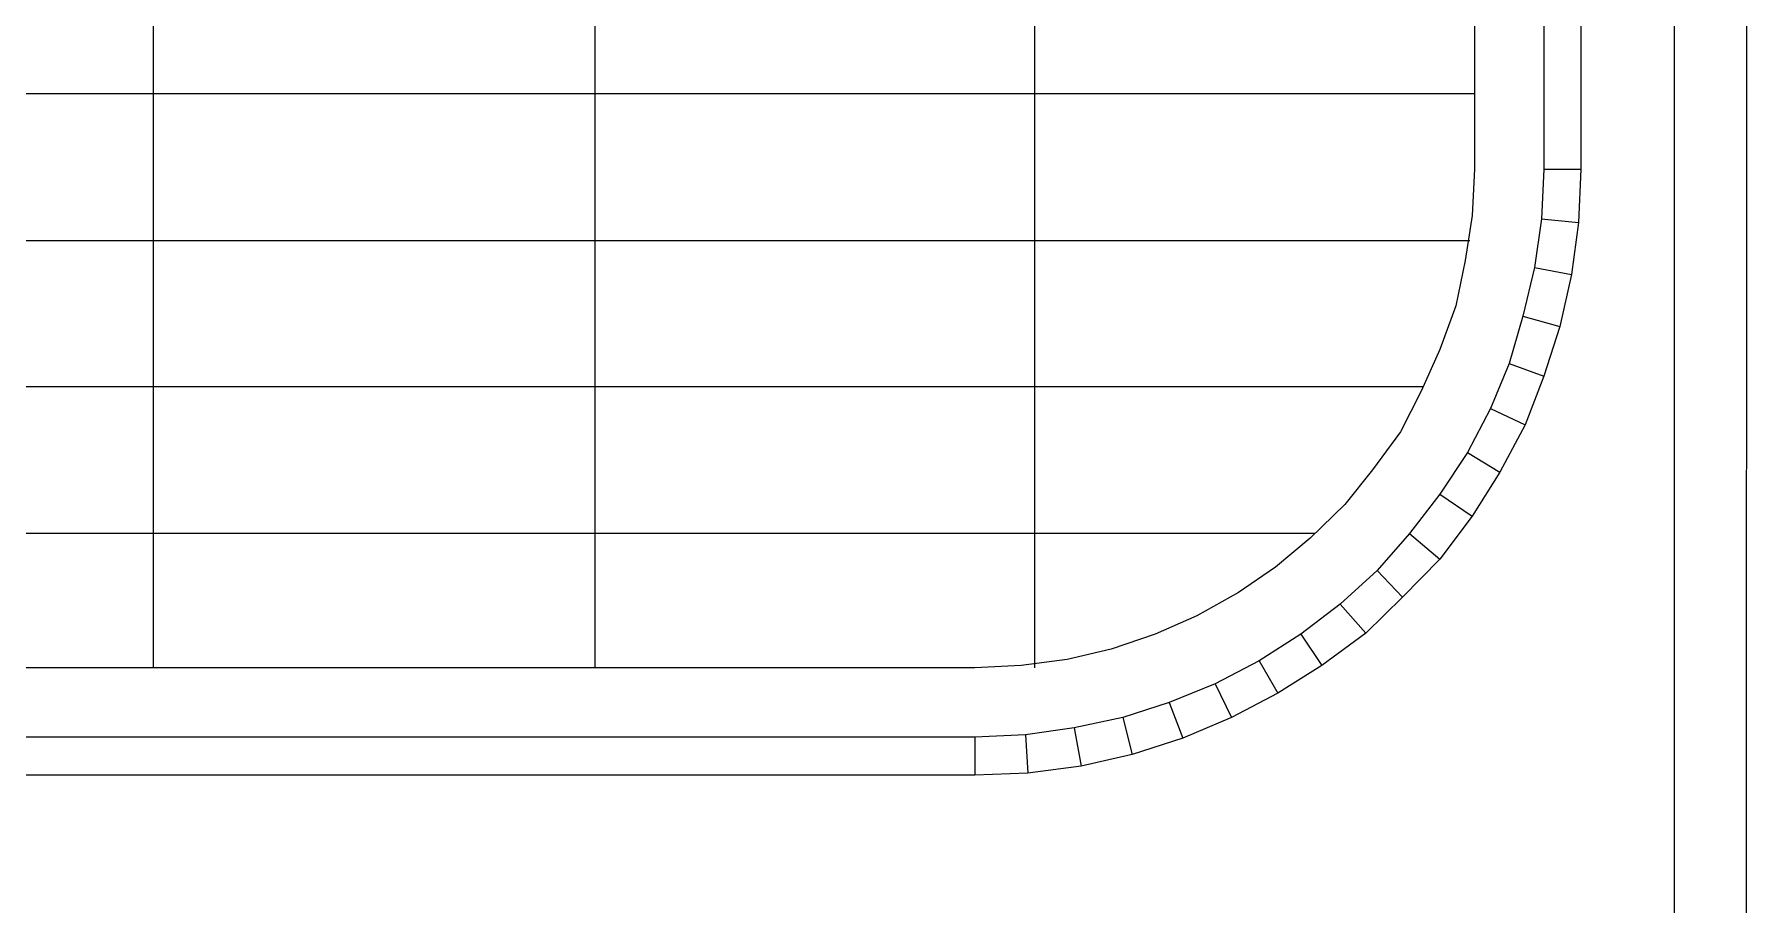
# Model space of a CAD drawing. Header units: metres. Extents: x 2.9 to 42.8, y 1.7 to 28.7.
# Drawn here: x 40.158 to 42.774, y 8.231 to 9.558 of the extents above; entities that cross this region are included whole.
import ezdxf

# ---------------------------------------------------------------- set-up
doc = ezdxf.new("R2010")
doc.units = ezdxf.units.M
doc.layers.add('NEGRO', color=7, linetype='Continuous')
doc.layers.add('RGB_000_184_184', color=7, linetype='Continuous', true_color=0x00b8b8)

msp = doc.modelspace()

# ---------------------------------------------------------------- linework, layer by layer
at = {"layer": 'NEGRO', "lineweight": -3}
for points in [[(40.3401, 8.5919), (40.3401, 10.8091)], [(41.0139, 8.5919), (41.0139, 10.8091)], [(41.6842, 8.5919), (41.6842, 10.8091)], [(42.3545, 9.4668), (36.389, 9.4668)], [(42.3474, 9.2428), (36.3996, 9.2428)], [(42.2769, 9.0205), (36.4666, 9.0205)], [(42.1111, 8.7965), (36.6324, 8.7965)]]:
    msp.add_lwpolyline(points, dxfattribs=at)
at = {"layer": 'RGB_000_184_184', "lineweight": -3}
for points in [[(42.6614, 27.7689), (42.6649, 27.6966), (42.7743, 27.6966), (42.7673, 2.5065), (42.6579, 2.7711), (42.6649, 27.6966)], [(42.4603, 23.0434), (42.5168, 23.0434), (42.5168, 9.3521)], [(42.4603, 23.0434), (42.4603, 9.3521), (42.5168, 9.3521), (42.5132, 9.271)], [(42.3545, 10.8091), (42.3545, 9.3521), (42.351, 9.2816), (42.3404, 9.2128), (42.3263, 9.144), (42.3016, 9.077), (42.2734, 9.0135), (42.2416, 8.9517), (42.1993, 8.8935), (42.1569, 8.8406), (42.104, 8.7895), (42.0511, 8.7454), (41.9947, 8.7066), (41.9312, 8.6713), (41.8677, 8.6431), (41.8006, 8.6201), (41.7336, 8.6043), (41.6631, 8.5954), (41.5925, 8.5919), (37.151, 8.5919)], [(42.4603, 9.3521), (42.4568, 9.2763), (42.5132, 9.271), (42.5027, 9.1916)], [(42.4568, 9.2763), (42.4462, 9.2022), (42.5027, 9.1916), (42.485, 9.1122)], [(42.4462, 9.2022), (42.4286, 9.1281), (42.485, 9.1122), (42.4603, 9.0364)], [(42.4286, 9.1281), (42.4074, 9.0558), (42.4603, 9.0364), (42.4321, 8.9623)], [(42.4074, 9.0558), (42.3792, 8.987), (42.4321, 8.9623), (42.3933, 8.89)], [(42.3792, 8.987), (42.3439, 8.92), (42.3933, 8.89), (42.351, 8.823)], [(42.3439, 8.92), (42.3016, 8.8565), (42.351, 8.823), (42.3016, 8.7577)], [(42.3016, 8.8565), (42.2557, 8.7965), (42.3016, 8.7577), (42.2451, 8.6995)], [(42.2557, 8.7965), (42.2063, 8.7401), (42.2451, 8.6995), (42.1887, 8.6448)], [(42.2063, 8.7401), (42.1499, 8.6889), (42.1887, 8.6448), (42.1217, 8.5954)], [(42.1499, 8.6889), (42.0899, 8.6431), (42.1217, 8.5954), (42.0546, 8.5531)], [(42.0899, 8.6431), (42.0264, 8.6025), (42.0546, 8.5531), (41.9841, 8.5161)], [(42.0264, 8.6025), (41.9594, 8.5672), (41.9841, 8.5161), (41.91, 8.4843)], [(41.9594, 8.5672), (41.8888, 8.539), (41.91, 8.4843), (41.8324, 8.4596)], [(41.8888, 8.539), (41.8183, 8.5161), (41.8324, 8.4596), (41.7548, 8.442)], [(41.8183, 8.5161), (41.7442, 8.5002), (41.7548, 8.442), (41.6736, 8.4314)], [(41.5925, 8.4861), (37.151, 8.4861), (37.151, 8.4279), (37.0699, 8.4314)], [(41.6701, 8.4896), (41.5925, 8.4861), (41.5925, 8.4279), (37.151, 8.4279)], [(41.7442, 8.5002), (41.6701, 8.4896), (41.6736, 8.4314), (41.5925, 8.4279)]]:
    msp.add_lwpolyline(points, dxfattribs=at)

doc.saveas('drawing.dxf')
